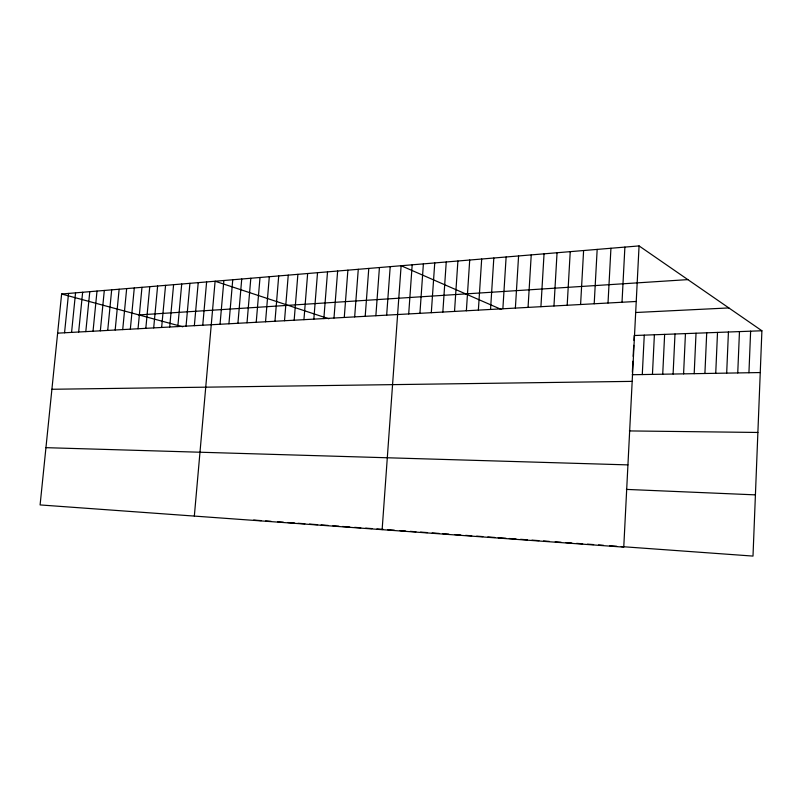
<?xml version="1.0" encoding="UTF-8"?>
<svg xmlns="http://www.w3.org/2000/svg" width="802" height="802" viewBox="0 0 802 802"><rect width="100%" height="100%" fill="white"/><g stroke="black" fill="none" stroke-linecap="round" stroke-linejoin="round"><path stroke-width="1.2" d="M639.064 245.913L623.755 547.134L40.1 504.929L61.624 294.013L639.064 245.913L761.9 330.765L752.998 556.087L621.249 546.583M748.938 372.74L750.622 331.186M726.682 373.12L728.427 332.008M737.75 372.93L739.464 331.597M704.908 373.491L706.712 332.82M715.735 373.311L717.509 332.419M683.585 373.852L685.449 333.612M694.191 373.672L696.026 333.221M673.099 374.033L674.993 334.003M652.447 374.384L654.392 334.765M662.723 374.213L664.637 334.384M632.357 372.278L632.908 361.251M633.159 356.349L633.72 345.321M633.971 340.419L634.222 335.517L761.9 330.765M642.282 374.554L644.257 335.146M622.021 302.244L624.888 247.096M594.202 303.768L597.169 249.402M608.016 303.016L610.934 248.259M580.598 304.519L583.605 250.535M553.961 305.973L557.049 252.75M567.184 305.251L570.232 251.648M540.919 306.695L544.047 253.833M528.057 307.397L531.235 254.896M502.874 308.77L506.122 256.991M515.375 308.088L518.583 255.948M478.373 310.113L481.681 259.026M490.543 309.452L493.821 258.013M466.373 310.775L469.711 260.018M442.844 312.058L446.243 261.973M454.523 311.427L457.902 261.011M431.306 312.69L434.744 262.936M408.699 313.933L412.188 264.81M419.927 313.321L423.386 263.878M386.664 315.136L390.203 266.645M382.133 529.661L401.12 265.733L501.12 309.372M365.201 316.319L368.78 268.429M375.867 315.727L379.426 267.547M354.664 316.89L358.273 269.302M333.993 318.023L337.642 271.026M344.269 317.462L347.888 270.164M313.833 319.126L317.522 272.7M323.848 318.584L327.517 271.868M294.164 320.209L297.883 274.334M303.938 319.667L307.647 273.522M274.966 321.261L278.715 275.928M284.51 320.74L288.249 275.136M256.219 322.284L260.008 277.492M265.542 321.772L269.312 276.71M237.923 323.286L241.733 279.006M247.016 322.785L250.815 278.254M220.039 324.269L223.878 280.5M228.931 323.777L232.75 279.758M194.355 325.672L198.224 282.635M202.756 325.211L206.615 281.933M194.335 516.077L215.106 281.231L328.78 318.765M177.823 326.584L181.713 284.008M186.044 326.133L189.924 283.327M161.643 327.467L165.553 285.352M169.693 327.026L173.593 284.69M138.044 328.76L141.974 287.317M145.824 328.329L149.753 286.675M153.693 327.898L157.613 286.013M122.716 329.602L126.666 288.59M130.335 329.181L134.285 287.958M100.34 330.825L104.31 290.454M107.719 330.424L111.678 289.843M115.177 330.013L119.137 289.221M85.804 331.617L89.784 291.667M93.032 331.226L97.012 291.066M64.561 332.78L68.551 293.432M71.568 332.399L75.558 292.85M78.656 332.008L82.636 292.259M138.926 314.925L687.855 279.617M57.624 333.161L636.237 301.472M635.906 312.499L728.848 307.928M632.227 374.734L760.246 372.549M51.899 389.271L632.177 381.371M629.369 430.925L757.88 432.458M45.945 447.666L627.936 464.889M626.402 489.4L755.414 494.864M253.683 520.067L261.262 520.618M265.622 520.929L271.106 521.33M277.753 521.801L283.327 522.202M287.818 522.533L294.595 523.024M298.003 523.265L304.87 523.756M309.482 524.097L317.612 524.678M321.131 524.929L328.198 525.44M332.93 525.781L338.905 526.212M342.514 526.473L349.772 527.004M354.634 527.355L360.77 527.796M365.712 528.147L371.927 528.598M376.92 528.959L383.396 529.42M387.747 529.741L394.363 530.212M399.977 530.623L405.652 531.034M410.213 531.355L415.937 531.776M420.559 532.107L427.526 532.608M432.188 532.939L439.255 533.45M442.814 533.711L448.759 534.142M454.754 534.573L460.799 535.004M465.641 535.355L471.756 535.796M476.679 536.157L482.854 536.598M487.847 536.959L494.894 537.47M498.202 537.701L505.982 538.262M509.32 538.503L516.067 538.994M520.578 539.315L527.395 539.806M531.987 540.137L538.894 540.638M543.525 540.969L549.35 541.39M555.205 541.821L561.109 542.242M565.851 542.583L571.826 543.014M576.628 543.365L582.663 543.796M587.525 544.147L593.62 544.588M598.543 544.939L603.465 545.3M609.69 545.751L616.778 546.262M61.624 294.013L182.766 326.795"/></g></svg>
